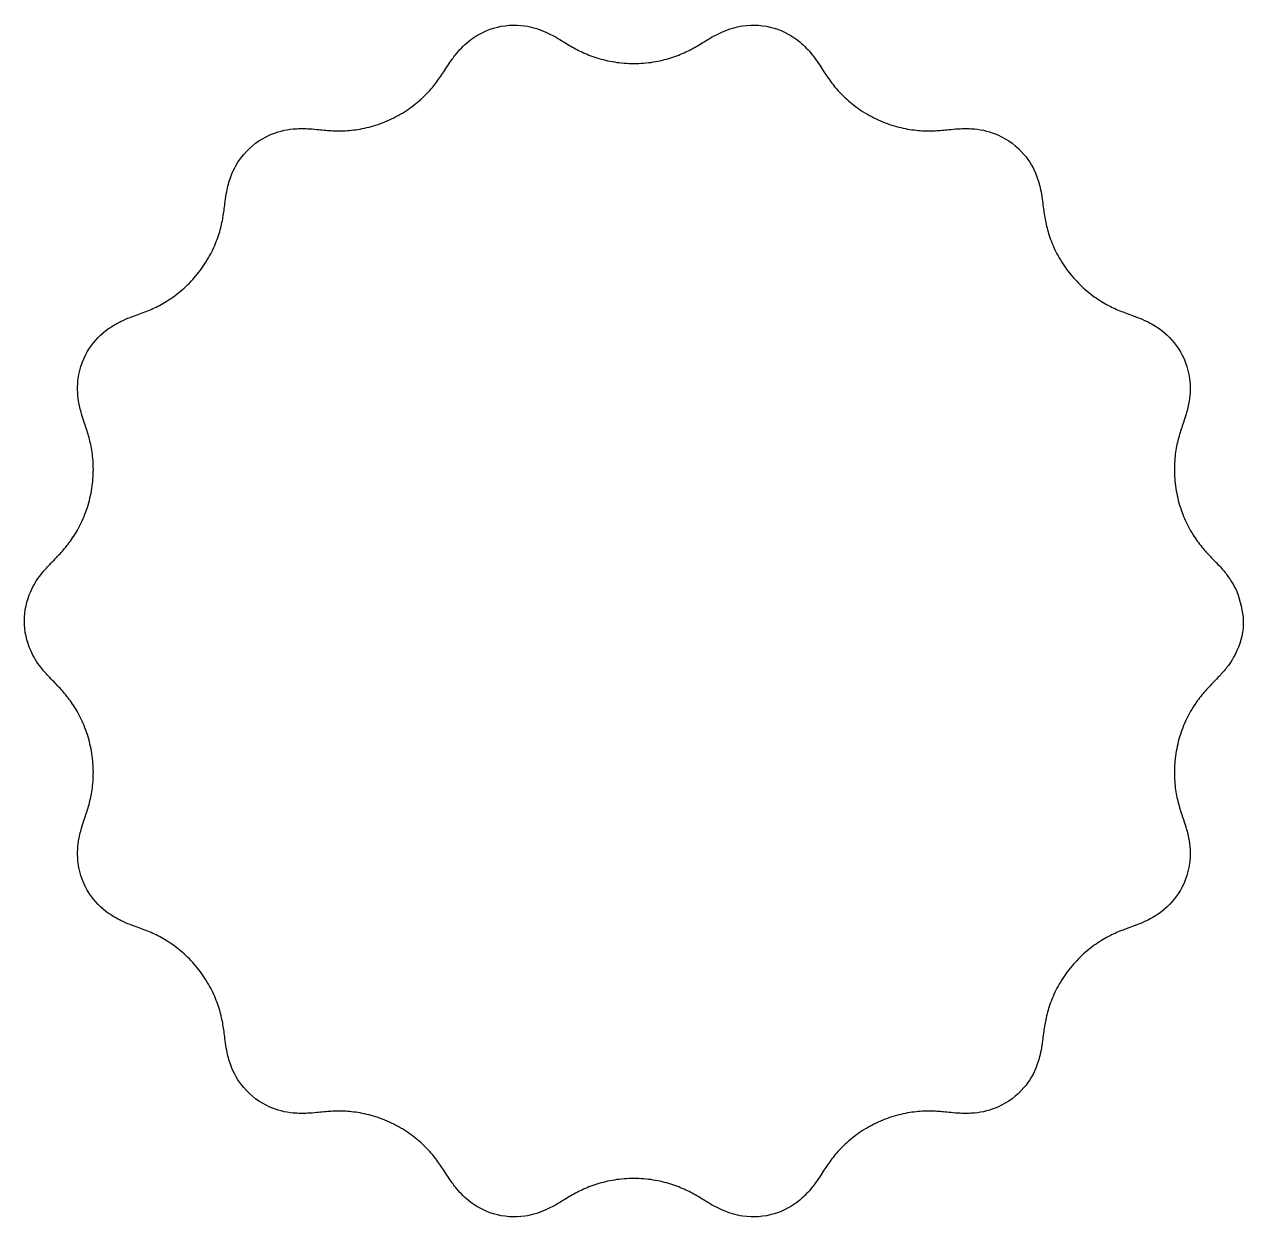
# Model space of a CAD drawing. Header units: millimetres. Extents: x -47 to 47, y -46 to 46.
import ezdxf

# ---------------------------------------------------------------- set-up
doc = ezdxf.new("R2010")
doc.units = ezdxf.units.MM

msp = doc.modelspace()

# ---------------------------------------------------------------- linework, layer by layer
msp.add_spline([(46.508099, 2.286981), (45.734147, 3.570641), (45.151763, 4.249585), (44.715342, 4.703244), (44.341073, 5.092933), (43.984882, 5.488227), (43.630925, 5.922509), (43.279007, 6.411981), (42.93702, 6.962609), (42.616456, 7.573101), (42.329551, 8.236556), (42.087353, 8.941704), (41.898404, 9.674084), (41.767875, 10.417261), (41.697125, 11.154131), (41.683649, 11.868313), (41.721444, 12.545662), (41.801829, 13.175967), (41.914815, 13.755059), (42.051188, 14.287923), (42.205566, 14.794281), (42.380381, 15.320665), (42.587243, 15.969701), (42.817717, 16.968521), (42.846849, 18.711995), (41.982839, 21.032713), (40.501536, 22.555575), (39.385891, 23.189433), (38.652726, 23.489396), (38.097393, 23.693261), (37.599885, 23.882491), (37.104936, 24.09252), (36.591377, 24.343472), (36.056093, 24.64808), (35.505858, 25.013683), (34.952753, 25.44273), (34.411234, 25.933004), (33.896049, 26.477955), (33.420663, 27.067248), (32.996052, 27.687562), (32.629831, 28.323648), (32.32569, 28.959632), (32.083168, 29.580635), (31.897742, 30.174791), (31.761228, 30.736006), (31.66232, 31.268215), (31.586652, 31.793015), (31.51368, 32.365272), (31.398294, 33.106403), (31.086056, 34.252956), (30.085457, 35.985274), (28.079267, 37.486131), (26.266075, 37.952486), (25.163887, 37.972478), (24.452793, 37.917043), (23.890792, 37.862186), (23.363047, 37.821689), (22.817888, 37.803401), (22.234311, 37.816755), (21.6078, 37.871886), (20.943595, 37.977884), (20.252946, 38.141377), (19.550636, 38.365605), (18.853094, 38.649932), (18.176802, 38.989776), (17.536921, 39.376912), (16.946098, 39.800142), (16.413439, 40.246352), (15.943643, 40.701988), (15.536223, 41.155114), (15.184582, 41.59838), (14.874333, 42.033708), (14.57892, 42.480462), (14.246307, 42.990607), (13.75539, 43.672352), (12.789249, 44.667265), (10.816811, 45.727065), (8.40315, 45.89989), (6.848387, 45.450325), (5.995688, 45.018167), (5.434531, 44.683383), (4.966625, 44.400827), (4.505041, 44.139683), (4.009561, 43.889669), (3.462143, 43.652984), (2.857344, 43.438115), (2.198016, 43.255881), (1.492914, 43.116861), (0.755002, 43.029699), (0, 43), (-0.755002, 43.029699), (-1.492914, 43.116861), (-2.198016, 43.255881), (-2.857344, 43.438115), (-3.462143, 43.652984), (-4.009561, 43.889669), (-4.505041, 44.139683), (-4.966625, 44.400827), (-5.434531, 44.683383), (-5.995688, 45.018167), (-6.848387, 45.450325), (-8.40315, 45.89989), (-10.816811, 45.727065), (-12.789249, 44.667265), (-13.75539, 43.672352), (-14.246307, 42.990607), (-14.57892, 42.480462), (-14.874333, 42.033708), (-15.184582, 41.59838), (-15.536223, 41.155114), (-15.943643, 40.701988), (-16.413439, 40.246352), (-16.946098, 39.800142), (-17.536921, 39.376912), (-18.176802, 38.989776), (-18.853094, 38.649932), (-19.550636, 38.365605), (-20.252946, 38.141377), (-20.943595, 37.977884), (-21.6078, 37.871886), (-22.234311, 37.816755), (-22.817888, 37.803401), (-23.363047, 37.821689), (-23.890792, 37.862186), (-24.452793, 37.917043), (-25.163887, 37.972478), (-26.266075, 37.952486), (-28.079267, 37.486131), (-30.085457, 35.985274), (-31.086056, 34.252956), (-31.398294, 33.106403), (-31.51368, 32.365272), (-31.586652, 31.793015), (-31.66232, 31.268215), (-31.761228, 30.736006), (-31.897742, 30.174791), (-32.083168, 29.580635), (-32.32569, 28.959632), (-32.629831, 28.323648), (-32.996052, 27.687562), (-33.420663, 27.067248), (-33.896049, 26.477955), (-34.411234, 25.933004), (-34.952753, 25.44273), (-35.505858, 25.013683), (-36.056093, 24.64808), (-36.591377, 24.343472), (-37.104936, 24.09252), (-37.599885, 23.882491), (-38.097393, 23.693261), (-38.652726, 23.489396), (-39.385891, 23.189433), (-40.501536, 22.555575), (-41.982839, 21.032713), (-42.846849, 18.711995), (-42.817717, 16.968521), (-42.587243, 15.969701), (-42.380381, 15.320665), (-42.205566, 14.794281), (-42.051188, 14.287923), (-41.914815, 13.755059), (-41.801829, 13.175967), (-41.721444, 12.545662), (-41.683649, 11.868313), (-41.697125, 11.154131), (-41.767875, 10.417261), (-41.898404, 9.674084), (-42.087353, 8.941704), (-42.329551, 8.236556), (-42.616456, 7.573101), (-42.93702, 6.962609), (-43.279007, 6.411981), (-43.630925, 5.922509), (-43.984882, 5.488227), (-44.341073, 5.092933), (-44.715342, 4.703244), (-45.151763, 4.249585), (-45.734147, 3.570641), (-46.508099, 2.286981), (-47, 0), (-46.508099, -2.286981), (-45.734147, -3.570641), (-45.151763, -4.249585), (-44.715342, -4.703244), (-44.341073, -5.092933), (-43.984882, -5.488227), (-43.630925, -5.922509), (-43.279007, -6.411981), (-42.93702, -6.962609), (-42.616456, -7.573101), (-42.329551, -8.236556), (-42.087353, -8.941704), (-41.898404, -9.674084), (-41.767875, -10.417261), (-41.697125, -11.154131), (-41.683649, -11.868313), (-41.721444, -12.545662), (-41.801829, -13.175967), (-41.914815, -13.755059), (-42.051188, -14.287923), (-42.205566, -14.794281), (-42.380381, -15.320665), (-42.587243, -15.969701), (-42.817717, -16.968521), (-42.846849, -18.711995), (-41.982839, -21.032713), (-40.501536, -22.555575), (-39.385891, -23.189433), (-38.652726, -23.489396), (-38.097393, -23.693261), (-37.599885, -23.882491), (-37.104936, -24.09252), (-36.591377, -24.343472), (-36.056093, -24.64808), (-35.505858, -25.013683), (-34.952753, -25.44273), (-34.411234, -25.933004), (-33.896049, -26.477955), (-33.420663, -27.067248), (-32.996052, -27.687562), (-32.629831, -28.323648), (-32.32569, -28.959632), (-32.083168, -29.580635), (-31.897742, -30.174791), (-31.761228, -30.736006), (-31.66232, -31.268215), (-31.586652, -31.793015), (-31.51368, -32.365272), (-31.398294, -33.106403), (-31.086056, -34.252956), (-30.085457, -35.985274), (-28.079267, -37.486131), (-26.266075, -37.952486), (-25.163887, -37.972478), (-24.452793, -37.917043), (-23.890792, -37.862186), (-23.363047, -37.821689), (-22.817888, -37.803401), (-22.234311, -37.816755), (-21.6078, -37.871886), (-20.943595, -37.977884), (-20.252946, -38.141377), (-19.550636, -38.365605), (-18.853094, -38.649932), (-18.176802, -38.989776), (-17.536921, -39.376912), (-16.946098, -39.800142), (-16.413439, -40.246352), (-15.943643, -40.701988), (-15.536223, -41.155114), (-15.184582, -41.59838), (-14.874333, -42.033708), (-14.57892, -42.480462), (-14.246307, -42.990607), (-13.75539, -43.672352), (-12.789249, -44.667265), (-10.816811, -45.727065), (-8.40315, -45.89989), (-6.848387, -45.450325), (-5.995688, -45.018167), (-5.434531, -44.683383), (-4.966625, -44.400827), (-4.505041, -44.139683), (-4.009561, -43.889669), (-3.462143, -43.652984), (-2.857344, -43.438115), (-2.198016, -43.255881), (-1.492914, -43.116861), (-0.755002, -43.029699), (0, -43), (0.755002, -43.029699), (1.492914, -43.116861), (2.198016, -43.255881), (2.857344, -43.438115), (3.462143, -43.652984), (4.009561, -43.889669), (4.505041, -44.139683), (4.966625, -44.400827), (5.434531, -44.683383), (5.995688, -45.018167), (6.848387, -45.450325), (8.40315, -45.89989), (10.816811, -45.727065), (12.789249, -44.667265), (13.75539, -43.672352), (14.246307, -42.990607), (14.57892, -42.480462), (14.874333, -42.033708), (15.184582, -41.59838), (15.536223, -41.155114), (15.943643, -40.701988), (16.413439, -40.246352), (16.946098, -39.800142), (17.536921, -39.376912), (18.176802, -38.989776), (18.853094, -38.649932), (19.550636, -38.365605), (20.252946, -38.141377), (20.943595, -37.977884), (21.6078, -37.871886), (22.234311, -37.816755), (22.817888, -37.803401), (23.363047, -37.821689), (23.890792, -37.862186), (24.452793, -37.917043), (25.163887, -37.972478), (26.266075, -37.952486), (28.079267, -37.486131), (30.085457, -35.985274), (31.086056, -34.252956), (31.398294, -33.106403), (31.51368, -32.365272), (31.586652, -31.793015), (31.66232, -31.268215), (31.761228, -30.736006), (31.897742, -30.174791), (32.083168, -29.580635), (32.32569, -28.959632), (32.629831, -28.323648), (32.996052, -27.687562), (33.420663, -27.067248), (33.896049, -26.477955), (34.411234, -25.933004), (34.952753, -25.44273), (35.505858, -25.013683), (36.056093, -24.64808), (36.591377, -24.343472), (37.104936, -24.09252), (37.599885, -23.882491), (38.097393, -23.693261), (38.652726, -23.489396), (39.385891, -23.189433), (40.501536, -22.555575), (41.982839, -21.032713), (42.846849, -18.711995), (42.817717, -16.968521), (42.587243, -15.969701), (42.380381, -15.320665), (42.205566, -14.794281), (42.051188, -14.287923), (41.914815, -13.755059), (41.801829, -13.175967), (41.721444, -12.545662), (41.683649, -11.868313), (41.697125, -11.154131), (41.767875, -10.417261), (41.898404, -9.674084), (42.087353, -8.941704), (42.329551, -8.236556), (42.616456, -7.573101), (42.93702, -6.962609), (43.279007, -6.411981), (43.630925, -5.922509), (43.984882, -5.488227), (44.341073, -5.092933), (44.715342, -4.703244), (45.151763, -4.249585), (45.734147, -3.570641), (46.508099, -2.286981), (47, 0), (46.508099, 2.286981)], degree=3)

doc.saveas('drawing.dxf')
